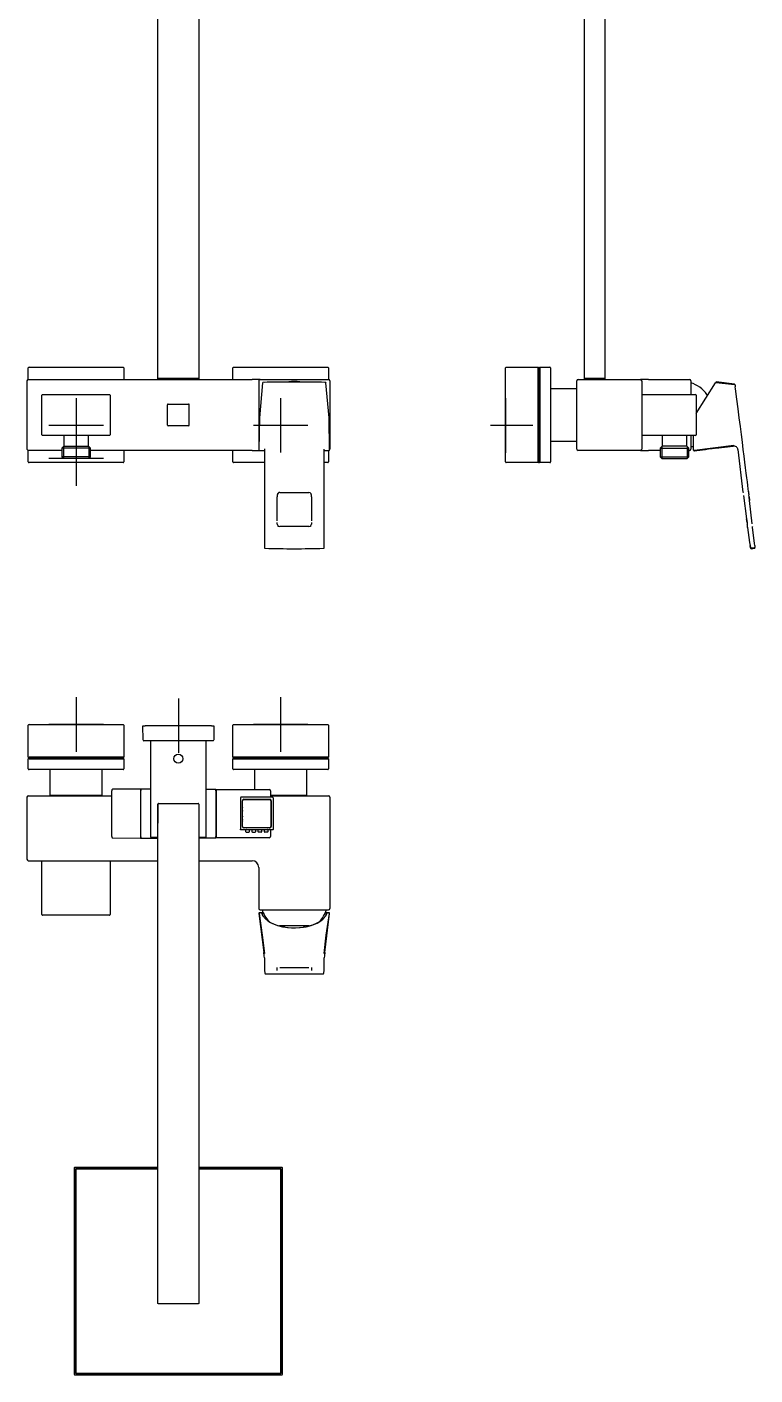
# Model space of a CAD drawing. Header units: millimetres. Extents: x -60 to 7633, y -2614 to 2146.
# Drawn here: x 4062 to 4595, y 169 to 1157 of the extents above; entities that cross this region are included whole.
import ezdxf
from ezdxf.lldxf.tags import DXFTag

# ---------------------------------------------------------------- set-up
doc = ezdxf.new("R2010")
doc.units = ezdxf.units.MM
doc.layers.get('0').update_dxf_attribs({"color": 250})
tags = doc.linetypes.add('CENTER2', pattern=[28.575, 19.05, -3.175, 3.175, -3.175]).pattern_tags.tags
tags[10:11] = [DXFTag(74, 4), DXFTag(75, 0), DXFTag(340, '0'), DXFTag(46, 0.0), DXFTag(50, 0.0), DXFTag(44, 0.0), DXFTag(45, 0.0)]
tags[8:9] = [DXFTag(74, 4), DXFTag(75, 0), DXFTag(340, '0'), DXFTag(46, 0.0), DXFTag(50, 0.0), DXFTag(44, 0.0), DXFTag(45, 0.0)]
tags[6:7] = [DXFTag(74, 4), DXFTag(75, 0), DXFTag(340, '0'), DXFTag(46, 0.0), DXFTag(50, 0.0), DXFTag(44, 0.0), DXFTag(45, 0.0)]
tags[4:5] = [DXFTag(74, 4), DXFTag(75, 0), DXFTag(340, '0'), DXFTag(46, 0.0), DXFTag(50, 0.0), DXFTag(44, 0.0), DXFTag(45, 0.0)]

msp = doc.modelspace()

# ---------------------------------------------------------------- linework, layer by layer
at = {"linetype": 'Continuous'}
for p, q in [((4157.53, 899.45), (4157.53, 1585.95)), ((4187.53, 1585.95), (4187.53, 899.45)), ((4470.23, 899.45), (4470.23, 1585.95)), ((4485.23, 1585.95), (4485.23, 899.45)), ((4062.53, 898.85), (4062.53, 907.35)), ((4063.03, 907.85), (4132.03, 907.85)), ((4132.53, 907.35), (4132.53, 898.85)), ((4212.53, 898.85), (4212.53, 907.35)), ((4213.03, 907.85), (4282.03, 907.85)), ((4282.53, 907.35), (4282.53, 898.85)), ((4412.43, 838.35), (4412.43, 907.35)), ((4412.93, 907.85), (4436.43, 907.85)), ((4436.43, 907.85), (4436.58, 907.7)), ((4436.43, 838.35), (4436.43, 907.35)), ((4436.58, 907.7), (4436.93, 907.35)), ((4436.93, 907.35), (4437.29, 907.7)), ((4436.93, 838.35), (4436.93, 907.35)), ((4437.29, 907.7), (4437.43, 907.85)), ((4437.43, 907.85), (4444.93, 907.85)), ((4437.43, 907.35), (4437.43, 838.35)), ((4445.43, 907.35), (4445.43, 838.35)), ((4061.53, 897.85), (4061.53, 847.85)), ((4062.53, 898.85), (4226.53, 898.85)), ((4157.53, 898.85), (4157.53, 899.45)), ((4157.53, 899.45), (4158.03, 899.45)), ((4158.03, 899.45), (4157.53, 899.45)), ((4158.03, 899.45), (4187.03, 899.45)), ((4187.03, 899.45), (4158.03, 899.45)), ((4187.03, 899.45), (4187.53, 899.45)), ((4187.53, 899.45), (4187.03, 899.45)), ((4187.53, 899.45), (4187.53, 898.85)), ((4232.53, 898.85), (4226.53, 898.85)), ((4231.53, 897.85), (4231.53, 847.85)), ((4234.29, 896.28), (4231.95, 870.64)), ((4232.53, 898.85), (4282.53, 898.85)), ((4283.11, 870.64), (4280.77, 896.28)), ((4283.53, 897.85), (4283.53, 847.85)), ((4464.23, 892.1), (4445.43, 892.1)), ((4464.43, 891.9), (4464.43, 853.8)), ((4464.73, 847.85), (4464.73, 897.85)), ((4465.73, 898.85), (4511.23, 898.85)), ((4470.23, 898.85), (4470.23, 899.45)), ((4470.23, 899.45), (4470.73, 899.45)), ((4470.73, 899.45), (4470.23, 899.45)), ((4470.73, 899.45), (4484.73, 899.45)), ((4484.73, 899.45), (4470.73, 899.45)), ((4484.73, 899.45), (4485.23, 899.45)), ((4485.23, 899.45), (4484.73, 899.45)), ((4485.23, 899.45), (4485.23, 898.85)), ((4517.23, 898.85), (4511.23, 898.85)), ((4512.23, 897.85), (4512.23, 847.85)), ((4517.23, 898.85), (4547.23, 898.85)), ((4548.23, 897.85), (4548.23, 887.85)), ((4552.23, 873.82), (4566.41, 896.5)), ((4566.41, 896.5), (4566.58, 896.77)), ((4580.38, 895.37), (4566.85, 897.03)), ((4566.9, 896.73), (4580.26, 895.09)), ((4580.7, 894.66), (4580.84, 893.47)), ((4581.06, 891.9), (4580.84, 893.47)), ((4072.53, 858.35), (4072.53, 887.35)), ((4073.03, 887.85), (4122.03, 887.85)), ((4122.53, 887.35), (4122.53, 858.35)), ((4164.53, 865.35), (4164.53, 880.35)), ((4165.03, 880.85), (4180.03, 880.85)), ((4180.53, 865.35), (4180.53, 880.35)), ((4464.73, 883.35), (4464.43, 883.35)), ((4512.23, 887.85), (4551.73, 887.85)), ((4552.23, 887.35), (4552.23, 858.35)), ((4560.09, 887.91), (4560.09, 886.38)), ((4231.95, 870.62), (4231.6, 847.32)), ((4283.46, 847.32), (4283.11, 870.71)), ((4098.19, 865.2), (4096.88, 865.2)), ((4097.53, 865.86), (4097.53, 864.55)), ((4180.03, 864.85), (4165.03, 864.85)), ((4248.85, 865.2), (4246.22, 865.2)), ((4247.53, 866.52), (4247.53, 863.89)), ((4412.43, 866.48), (4412.43, 863.88)), ((4464.43, 862.35), (4464.73, 862.35)), ((4122.03, 857.85), (4073.03, 857.85)), ((4088.53, 857.85), (4088.53, 849.85)), ((4106.53, 849.85), (4106.53, 857.85)), ((4445.43, 853.6), (4464.23, 853.6)), ((4551.73, 857.85), (4512.23, 857.85)), ((4527.23, 857.85), (4527.23, 849.85)), ((4545.23, 849.85), (4545.23, 857.85)), ((4548.23, 857.85), (4548.23, 847.85)), ((4550.32, 847.31), (4550.32, 857.85)), ((4579.67, 850.35), (4550.88, 846.82)), ((4087.05, 846.85), (4062.53, 846.85)), ((4062.53, 838.35), (4062.53, 846.85)), ((4088.53, 849.85), (4087.05, 848.37)), ((4108.01, 848.37), (4087.05, 848.37)), ((4087.05, 848.37), (4087.05, 842.15)), ((4108.01, 842.15), (4087.05, 842.15)), ((4087.05, 842.15), (4088.25, 840.95)), ((4088.22, 849.53), (4088.22, 840.98)), ((4106.81, 840.95), (4088.25, 840.95)), ((4088.53, 849.85), (4106.53, 849.85)), ((4108.01, 848.37), (4106.53, 849.85)), ((4106.81, 840.95), (4108.01, 842.15)), ((4106.85, 849.53), (4106.85, 840.98)), ((4108.01, 842.15), (4108.01, 848.37)), ((4226.53, 846.85), (4108.01, 846.85)), ((4132.53, 846.85), (4132.53, 838.35)), ((4212.53, 838.35), (4212.53, 846.85)), ((4226.53, 846.85), (4231.97, 846.85)), ((4231.6, 847.32), (4231.61, 847.32)), ((4232.09, 846.81), (4232.09, 846.82)), ((4282.53, 846.81), (4282.53, 838.35)), ((4283.45, 847.32), (4283.46, 847.32)), ((4511.23, 846.85), (4465.73, 846.85)), ((4511.23, 846.85), (4517.23, 846.85)), ((4525.75, 846.85), (4517.23, 846.85)), ((4527.23, 849.85), (4525.75, 848.37)), ((4525.75, 848.37), (4546.71, 848.37)), ((4525.75, 848.37), (4525.75, 842.15)), ((4525.75, 842.15), (4546.71, 842.15)), ((4525.75, 842.15), (4526.95, 840.95)), ((4526.92, 849.53), (4526.92, 840.98)), ((4526.95, 840.95), (4545.51, 840.95)), ((4545.23, 849.85), (4527.23, 849.85)), ((4546.71, 848.37), (4545.23, 849.85)), ((4545.51, 840.95), (4546.71, 842.15)), ((4545.55, 849.53), (4545.55, 840.98)), ((4546.71, 842.15), (4546.71, 848.37)), ((4547.23, 846.85), (4546.71, 846.85)), ((4550.32, 847.02), (4550.32, 847.31)), ((4550.7, 846.5), (4559.09, 847.53)), ((4566.65, 848.46), (4579.39, 850.03)), ((4582.74, 847.39), (4586.45, 816.31)), ((4132.03, 837.85), (4063.03, 837.85)), ((4235.6, 837.85), (4213.03, 837.85)), ((4282.03, 837.85), (4279.46, 837.85)), ((4436.43, 837.85), (4412.93, 837.85)), ((4436.43, 837.85), (4436.58, 838)), ((4436.58, 838), (4436.93, 838.35)), ((4436.93, 838.35), (4437.29, 838)), ((4437.29, 838), (4437.43, 837.85)), ((4444.93, 837.85), (4437.43, 837.85)), ((4245.01, 814.09), (4245.02, 812.77)), ((4245.02, 811.38), (4245.01, 812.78)), ((4245.02, 795.31), (4245.02, 811.38)), ((4270.05, 812.78), (4270.04, 811.38)), ((4270.04, 811.38), (4270.04, 795.31)), ((4270.05, 812.77), (4270.06, 814.09)), ((4586.91, 813.83), (4589.11, 796.56)), ((4590.91, 812.82), (4590.75, 814.15)), ((4591.24, 810.05), (4590.91, 812.82)), ((4590.91, 812.82), (4591.24, 810.05)), ((4593.26, 793.11), (4591.24, 810.05)), ((4245.01, 792.86), (4245.02, 794)), ((4245.02, 795.14), (4245.02, 795.31)), ((4270.04, 795.31), (4270.04, 795.26)), ((4270.05, 794), (4270.06, 792.86)), ((4589.11, 796.56), (4589.45, 793.94)), ((4589.45, 793.94), (4589.11, 796.56)), ((4589.45, 793.94), (4589.6, 792.8)), ((4589.89, 790.3), (4591.35, 779.32)), ((4594.97, 778.65), (4593.56, 790.61)), ((4591.35, 779.32), (4591.69, 777.16)), ((4591.69, 777.16), (4591.9, 775.47)), ((4591.9, 775.47), (4591.69, 777.16)), ((4594.84, 775.32), (4592.46, 775.03)), ((4592.46, 775.03), (4592.49, 774.75)), ((4592.48, 774.74), (4594.89, 775.04)), ((4595.14, 777), (4594.97, 778.65)), ((4595.14, 777), (4595.28, 775.88)), ((4062.53, 621.78), (4062.53, 645.28)), ((4063.03, 645.78), (4132.03, 645.78)), ((4132.53, 645.28), (4132.53, 621.78)), ((4146.53, 644.98), (4148.13, 644.98)), ((4146.63, 634.48), (4146.53, 644.98)), ((4196.93, 644.98), (4148.13, 644.98)), ((4196.93, 644.98), (4198.53, 644.98)), ((4198.53, 644.98), (4198.44, 634.48)), ((4212.53, 621.78), (4212.53, 645.28)), ((4213.03, 645.78), (4282.03, 645.78)), ((4282.53, 645.28), (4282.53, 621.78)), ((4148.23, 633.98), (4147.13, 633.98)), ((4196.84, 633.98), (4148.23, 633.98)), ((4152.03, 633.98), (4152.03, 563.48)), ((4193.03, 563.48), (4193.03, 633.98)), ((4197.94, 633.98), (4196.84, 633.98)), ((4062.53, 621.78), (4062.68, 621.64)), ((4062.68, 620.93), (4062.53, 620.78)), ((4062.53, 613.28), (4062.53, 620.78)), ((4062.68, 621.64), (4063.03, 621.28)), ((4063.03, 621.28), (4062.68, 620.93)), ((4132.03, 621.78), (4063.03, 621.78)), ((4132.03, 621.28), (4063.03, 621.28)), ((4063.03, 620.78), (4132.03, 620.78)), ((4132.03, 621.28), (4132.39, 621.64)), ((4132.39, 620.93), (4132.03, 621.28)), ((4132.39, 621.64), (4132.53, 621.78)), ((4132.53, 620.78), (4132.39, 620.93)), ((4132.53, 620.78), (4132.53, 613.28)), ((4212.53, 621.78), (4212.68, 621.64)), ((4212.68, 620.93), (4212.53, 620.78)), ((4212.53, 613.28), (4212.53, 620.78)), ((4212.68, 621.64), (4213.03, 621.28)), ((4213.03, 621.28), (4212.68, 620.93)), ((4282.03, 621.78), (4213.03, 621.78)), ((4282.03, 621.28), (4213.03, 621.28)), ((4213.03, 620.78), (4282.03, 620.78)), ((4282.03, 621.28), (4282.39, 621.64)), ((4282.39, 620.93), (4282.03, 621.28)), ((4282.39, 621.64), (4282.53, 621.78)), ((4282.53, 620.78), (4282.39, 620.93)), ((4282.53, 620.78), (4282.53, 613.28)), ((4132.03, 612.78), (4063.03, 612.78)), ((4078.28, 612.78), (4078.28, 593.98)), ((4116.78, 593.98), (4116.78, 612.78)), ((4282.03, 612.78), (4213.03, 612.78)), ((4228.28, 612.78), (4228.28, 598.13)), ((4266.78, 593.98), (4266.78, 612.78)), ((4062.53, 593.48), (4123.8, 593.48)), ((4116.58, 593.78), (4078.48, 593.78)), ((4087.03, 593.78), (4087.03, 593.48)), ((4108.03, 593.48), (4108.03, 593.78)), ((4123.8, 563.66), (4123.8, 597.3)), ((4123.84, 597.99), (4123.84, 597.98)), ((4123.84, 597.99), (4123.84, 597.3)), ((4144.6, 598.48), (4124.3, 598.3)), ((4144.8, 598.28), (4144.8, 597.48)), ((4144.8, 597.48), (4144.8, 563.48)), ((4144.8, 597.38), (4145.03, 597.15)), ((4145.03, 563.48), (4145.03, 597.48)), ((4145.05, 598.29), (4145.05, 597.48)), ((4152.03, 598.44), (4145.24, 598.48)), ((4199.84, 598.15), (4193.03, 598.19)), ((4200.02, 597.15), (4200.02, 597.96)), ((4200.03, 597.15), (4200.03, 563.82)), ((4200.03, 593.48), (4200.33, 593.48)), ((4200.33, 597.93), (4200.33, 597.13)), ((4200.33, 597.13), (4200.33, 563.83)), ((4200.53, 598.13), (4239.03, 598.13)), ((4240.03, 597.13), (4240.03, 592.48)), ((4266.58, 593.78), (4240.03, 593.78)), ((4240.03, 593.48), (4282.53, 593.48)), ((4258.03, 593.48), (4258.03, 593.78)), ((4061.53, 592.48), (4061.53, 546.98)), ((4157.53, 221.49), (4157.53, 587.48)), ((4157.53, 587.48), (4157.53, 573.48)), ((4158.03, 587.98), (4187.03, 587.98)), ((4158.03, 587.98), (4187.03, 587.98)), ((4187.53, 587.48), (4187.53, 221.49)), ((4187.53, 587.48), (4187.53, 573.48)), ((4200.33, 588.93), (4200.03, 588.93)), ((4218.04, 591.98), (4218.04, 568.98)), ((4241.54, 592.48), (4218.54, 592.48)), ((4219.54, 570.98), (4219.54, 589.98)), ((4219.54, 588.48), (4219.63, 588.48)), ((4219.63, 587.48), (4219.54, 587.48)), ((4219.63, 570.98), (4219.63, 589.98)), ((4220.53, 590.88), (4239.53, 590.88)), ((4220.54, 590.98), (4239.54, 590.98)), ((4222.03, 590.88), (4220.64, 590.88)), ((4222.03, 590.88), (4222.03, 590.98)), ((4223.03, 590.98), (4223.03, 590.88)), ((4237.03, 590.88), (4223.03, 590.88)), ((4228.53, 590.98), (4228.53, 590.88)), ((4231.53, 590.88), (4231.53, 590.98)), ((4237.03, 590.88), (4237.03, 590.98)), ((4238.03, 590.98), (4238.03, 590.88)), ((4239.44, 590.88), (4238.03, 590.88)), ((4240.03, 590.85), (4240.03, 590.73)), ((4240.43, 589.98), (4240.43, 570.98)), ((4240.44, 589.9), (4240.43, 589.9)), ((4240.43, 588.48), (4240.54, 588.48)), ((4240.54, 587.48), (4240.43, 587.48)), ((4240.44, 589.88), (4240.44, 588.48)), ((4240.44, 587.48), (4240.44, 571.08)), ((4240.54, 589.98), (4240.54, 570.98)), ((4242.04, 591.98), (4242.04, 568.98)), ((4283.53, 592.48), (4283.53, 510.98)), ((4200.03, 582.48), (4200.33, 582.48)), ((4200.03, 578.48), (4200.33, 578.48)), ((4123.8, 563.66), (4123.84, 563.66)), ((4123.84, 563.67), (4123.84, 562.98)), ((4145.03, 563.81), (4144.8, 563.58)), ((4144.8, 563.48), (4144.8, 562.68)), ((4145.05, 563.48), (4145.05, 562.67)), ((4200.02, 563.01), (4200.02, 563.82)), ((4200.03, 572.03), (4200.33, 572.03)), ((4200.33, 563.83), (4200.33, 563.03)), ((4241.54, 568.48), (4218.54, 568.48)), ((4239.53, 570.08), (4220.53, 570.08)), ((4239.54, 569.98), (4220.54, 569.98)), ((4220.64, 570.08), (4220.85, 570.08)), ((4220.85, 569.98), (4220.85, 570.08)), ((4221.23, 569.98), (4221.23, 570.08)), ((4221.73, 568.48), (4221.73, 567.48)), ((4221.85, 570.08), (4221.85, 569.98)), ((4222.23, 566.98), (4224.23, 566.98)), ((4224.73, 567.48), (4224.73, 568.48)), ((4226.28, 568.48), (4226.28, 567.48)), ((4226.78, 566.98), (4228.78, 566.98)), ((4229.28, 567.48), (4229.28, 568.48)), ((4230.78, 568.48), (4230.78, 567.48)), ((4233.28, 566.98), (4231.28, 566.98)), ((4233.78, 567.48), (4233.78, 568.48)), ((4235.33, 568.48), (4235.33, 567.48)), ((4237.83, 566.98), (4235.83, 566.98)), ((4238.22, 569.98), (4238.22, 570.08)), ((4238.33, 567.48), (4238.33, 568.48)), ((4238.83, 569.98), (4238.83, 570.08)), ((4239.22, 570.08), (4239.44, 570.08)), ((4239.22, 570.08), (4239.22, 569.98)), ((4240.03, 570.23), (4240.03, 570.12)), ((4240.03, 568.48), (4240.03, 563.83)), ((4123.84, 562.98), (4123.84, 562.98)), ((4124.3, 562.66), (4144.6, 562.48)), ((4145.24, 562.48), (4157.53, 562.56)), ((4157.53, 562.98), (4152.53, 562.98)), ((4192.53, 562.98), (4187.53, 562.98)), ((4187.53, 562.74), (4199.84, 562.82)), ((4239.03, 562.83), (4200.53, 562.83)), ((4062.53, 545.98), (4157.53, 545.98)), ((4072.53, 506.48), (4072.53, 545.98)), ((4122.53, 545.98), (4122.53, 506.48)), ((4187.53, 545.98), (4226.53, 545.98)), ((4231.53, 540.98), (4231.53, 510.98)), ((4122.03, 505.98), (4073.03, 505.98)), ((4231.61, 507.34), (4235.17, 478.55)), ((4234.29, 491.32), (4231.96, 507.34)), ((4232.1, 507.9), (4232.45, 507.9)), ((4232.45, 507.9), (4233.21, 507.9)), ((4232.53, 509.98), (4282.53, 509.98)), ((4233.21, 507.9), (4233.59, 507.9)), ((4233.59, 507.9), (4234.7, 507.9)), ((4233.89, 507.63), (4234.03, 506.95)), ((4279.89, 478.55), (4283.45, 507.34)), ((4280.37, 507.9), (4281.47, 507.9)), ((4283.11, 507.34), (4280.77, 491.32)), ((4281.02, 506.92), (4281.18, 507.63)), ((4281.47, 507.9), (4281.86, 507.9)), ((4281.86, 507.9), (4282.61, 507.9)), ((4282.61, 507.9), (4282.96, 507.9)), ((4282.61, 507.9), (4282.62, 507.9)), ((4268.47, 498.13), (4246.6, 498.13)), ((4250.21, 498.13), (4250.2, 497.36)), ((4250.24, 497.35), (4250.26, 498.13)), ((4264.81, 498.13), (4264.83, 497.35)), ((4264.87, 497.36), (4264.86, 498.13)), ((4235.9, 477.96), (4234.29, 491.32)), ((4280.77, 491.32), (4279.17, 477.96)), ((4235.6, 465.76), (4235.9, 463.38)), ((4247, 467.74), (4268.07, 467.74)), ((4279.17, 463.38), (4279.46, 465.76)), ((4096.33, 169.09), (4096.33, 320.89)), ((4096.63, 321.19), (4157.53, 321.19)), ((4097.33, 169.99), (4097.33, 319.99)), ((4097.53, 320.19), (4157.53, 320.19)), ((4097.53, 170.19), (4097.53, 319.79)), ((4097.73, 319.99), (4157.53, 319.99)), ((4187.53, 321.19), (4248.43, 321.19)), ((4187.53, 320.19), (4247.53, 320.19)), ((4187.53, 319.99), (4247.33, 319.99)), ((4247.53, 319.79), (4247.53, 170.19)), ((4247.73, 319.99), (4247.73, 169.99)), ((4248.73, 320.89), (4248.73, 169.09)), ((4187.03, 220.99), (4158.03, 220.99)), ((4248.43, 168.79), (4096.63, 168.79)), ((4247.53, 169.79), (4097.53, 169.79)), ((4247.33, 169.99), (4097.73, 169.99))]:
    msp.add_line(p, q, dxfattribs=at)
at = {"linetype": 'CENTER2'}
for p, q in [((4097.53, 885.2), (4097.53, 845.2)), ((4247.53, 885.2), (4247.53, 845.2)), ((4412.43, 885.18), (4412.43, 845.18)), ((4117.53, 865.2), (4077.53, 865.2)), ((4097.53, 860.95), (4097.53, 820.95)), ((4267.53, 865.2), (4227.53, 865.2)), ((4432.43, 865.18), (4401.47, 865.18)), ((4117.53, 840.95), (4077.53, 840.95)), ((4097.53, 665.78), (4097.53, 625.78)), ((4172.53, 664.98), (4172.53, 624.98)), ((4247.53, 665.78), (4247.53, 625.78)), ((4117.53, 645.78), (4077.53, 645.78)), ((4192.53, 644.98), (4152.53, 644.98)), ((4267.53, 645.78), (4227.53, 645.78))]:
    msp.add_line(p, q, dxfattribs=at)
at = {"linetype": 'Continuous'}
for radius in [3.35, 3.25]:
    msp.add_circle((4172.53, 620.78), radius, dxfattribs=at)
for centre, radius, start, end in [((4063.03, 907.35), 0.5, 90, 180), ((4132.03, 907.35), 0.5, 0, 90), ((4213.03, 907.35), 0.5, 90, 180), ((4282.03, 907.35), 0.5, 0, 90), ((4412.93, 907.35), 0.5, 90, 180), ((4436.93, 907.35), 0.5, 135, 180), ((4436.93, 907.35), 0.5, 0, 45), ((4444.93, 907.35), 0.5, 0, 90), ((4062.53, 897.85), 1, 90, 180), ((4232.53, 897.85), 1, 90, 180), ((4234.8, 896.23), 0.505, 92.42989, 178.14318), ((4257.53, -63.7), 960.7, 88.64276, 91.35726), ((4257.53, -66.55), 963.55, 88.69049, 91.30877), ((4257.53, 872.85), 24.54, 80.37387, 99.61139), ((4280.27, 896.23), 0.505, 1.85628, 87.56869), ((4282.53, 897.85), 1, 0, 90), ((4464.23, 891.9), 0.2, 0, 90), ((4465.73, 897.85), 1, 90, 180), ((4511.23, 897.85), 1, 0, 90), ((4547.23, 897.85), 1, 0, 90), ((4540.13, 872.85), 25, 37.05879, 71.095), ((4567, 896.51), 0.5, 83.02961, 147.97024), ((4580.17, 894.89), 0.501, 7.63479, 82.93424), ((4565.07, 892.88), 15.72, 6.48253, 7.57524), ((4073.03, 887.35), 0.5, 90, 180), ((4122.03, 887.35), 0.5, 0, 90), ((4165.03, 880.35), 0.5, 90, 180), ((4180.03, 880.35), 0.5, 0, 90), ((4551.73, 887.35), 0.5, 0, 90), ((4165.03, 865.35), 0.5, 180, 270), ((4180.03, 865.35), 0.5, 270, 0), ((4073.03, 858.35), 0.5, 180, 270), ((4122.03, 858.35), 0.5, 270, 0), ((4464.23, 853.8), 0.2, 270, 0), ((4551.73, 858.35), 0.5, 270, 0), ((4062.53, 847.85), 1, 180, 270), ((4232.53, 847.85), 1, 180, 201.94781), ((4232.11, 847.32), 0.505, 180.18266, 267.67548), ((4257.53, 1959.37), 1112.84, 268.69017, 268.87074), ((4257.53, 1959.37), 1112.84, 271.12926, 271.30983), ((4282.96, 847.31), 0.5, 271.31063, 319.76208), ((4282.95, 847.32), 0.505, 319.87511, 359.81196), ((4282.53, 847.85), 1, 337.21472, 0), ((4465.73, 847.85), 1, 180, 270), ((4511.23, 847.85), 1, 270, 0), ((4547.23, 847.85), 1, 270, 0), ((4540.13, 872.85), 25, 288.905, 294.03068), ((4550.82, 847.02), 0.5, 179.51679, 276.96793), ((4579.76, 847.05), 3, 6.51848, 96.96851), ((4063.03, 838.35), 0.5, 180, 270), ((4132.03, 838.35), 0.5, 270, 0), ((4213.03, 838.35), 0.5, 180, 270), ((4282.03, 838.35), 0.5, 270, 0), ((4412.93, 838.35), 0.5, 180, 270), ((4436.93, 838.35), 0.5, 180, 225), ((4436.93, 838.35), 0.5, 315, 0), ((4444.93, 838.35), 0.5, 270, 0), ((4247, 814.1), 1.99, 89.85935, 180.28355), ((4105.01, 811.38), 140.01, 0.00092, 0.5683), ((4246.84, 813.9), 1.98, 89.69008, 143.89815), ((4257.55, 15010.39), 14194.51, 269.999937, 270.043051), ((4268.22, 813.9), 1.98, 36.09958, 90.30894), ((4268.06, 814.1), 1.99, 359.71412, 35.71638), ((4586.94, 816.38), 0.5, 187.15179, 230.61277), ((4636.6, 820.31), 46.27, 184.53642, 187.65399), ((4590.05, 816.6), 0.5, 334.73659, 6.81836), ((4247, 792.85), 1.99, 179.69213, 216.86659), ((4246.86, 793.04), 1.99, 216.68856, 270.22466), ((4268.21, 793.04), 1.99, 269.77544, 323.30598), ((4268.07, 792.85), 1.99, 323.12013, 0.31695), ((4532.25, 784.7), 57.92, 5.54319, 8.03598), ((4593.11, 790.55), 0.5, 6.56903, 50.27046), ((4590.33, 790.36), 0.5, 158.7545, 187.72882), ((4236.1, 775.53), 0.5, 180.00697, 268.47445), ((4257.53, 1583), 808.25, 268.47947, 271.52052), ((4278.97, 775.53), 0.5, 271.52593, 359.99303), ((4600.27, 776.26), 8.41, 185.42979, 187.44217), ((4592.43, 775.24), 0.502, 188.30084, 276.753), ((4594.82, 775.54), 0.501, 277.06945, 6.35831), ((4580.16, 773.79), 15.26, 6.78418, 7.87696), ((4063.03, 645.28), 0.5, 90, 180), ((4132.03, 645.28), 0.5, 0, 90), ((4213.03, 645.28), 0.5, 90, 180), ((4282.03, 645.28), 0.5, 0, 90), ((4147.13, 634.48), 0.5, 180.5, 270), ((4197.94, 634.48), 0.5, 270, 359.5), ((4063.03, 613.28), 0.5, 180, 270), ((4063.03, 621.28), 0.5, 90, 135), ((4063.03, 621.28), 0.5, 225, 270), ((4132.03, 621.28), 0.5, 45, 90), ((4132.03, 621.28), 0.5, 270, 315), ((4132.03, 613.28), 0.5, 270, 0), ((4213.03, 613.28), 0.5, 180, 270), ((4213.03, 621.28), 0.5, 90, 135), ((4213.03, 621.28), 0.5, 225, 270), ((4282.03, 621.28), 0.5, 45, 90), ((4282.03, 621.28), 0.5, 270, 315), ((4282.03, 613.28), 0.5, 270, 0), ((4062.53, 592.48), 1, 90, 180), ((4078.48, 593.98), 0.2, 180, 270), ((4116.58, 593.98), 0.2, 270, 0), ((4145.24, 598.26), 0.203, 89.20022, 134.25678), ((3928.49, 597.98), 216.74, 0.12733, 0.13217), ((4199.83, 597.93), 0.203, 45.33105, 89.9668), ((4200.33, 592.93), 0.3, 90, 179.99998), ((4200.53, 597.93), 0.2, 90, 180), ((4239.03, 597.13), 1, 0, 90), ((4266.58, 593.98), 0.2, 270, 0), ((4282.53, 592.48), 1, 0, 90), ((4158.03, 587.48), 0.5, 90, 180), ((4158.03, 587.48), 0.5, 90, 180), ((4187.03, 587.48), 0.5, 0, 90), ((4187.03, 587.48), 0.5, 0, 90), ((4204.57, 590.82), 4.54, 174.52772, 180.01611), ((4200.33, 590.78), 0.3, 180, 270), ((4220.54, 589.98), 1, 90, 180), ((4230.03, 580.48), 11.8, 151.76619, 152.81097), ((4230.03, 580.48), 11.3, 156.92722, 158.25819), ((4220.53, 589.98), 0.9, 90, 180), ((4230.03, 580.48), 11.8, 117.14804, 118.19364), ((4230.03, 580.48), 11.3, 111.689, 113.02211), ((4230.03, 580.48), 10.65, 99.62763, 102.43902), ((4230.03, 580.48), 10.65, 77.56098, 80.37237), ((4230.03, 580.48), 11.3, 66.97789, 68.311), ((4230.03, 580.48), 11.8, 61.80636, 62.85196), ((4239.53, 589.98), 0.9, 0, 90), ((4239.54, 589.98), 1, 0, 90), ((4239.44, 589.88), 1, 1.17482, 5.02506), ((4239.44, 589.88), 1, 0, 1.17482), ((4230.03, 580.48), 11.8, 27.10799, 28.15411), ((4230.03, 580.48), 11.3, 21.63734, 22.97223), ((4230.03, 580.48), 10.65, 167.46365, 170.24918), ((4230.03, 580.48), 10.65, 189.75082, 192.53635), ((4230.03, 580.48), 11.3, 201.74181, 203.07278), ((4230.03, 580.48), 11.8, 207.18903, 208.23381), ((4230.03, 580.48), 10.65, 9.50588, 12.34265), ((4230.03, 580.48), 10.65, 347.65735, 350.49412), ((4230.03, 580.48), 11.3, 337.02777, 338.36266), ((4230.03, 580.48), 11.8, 331.84589, 332.89201), ((4152.53, 563.48), 0.5, 180, 270), ((4192.53, 563.48), 0.5, 270, 0), ((4200.33, 570.18), 0.3, 90, 180.00058), ((4204.58, 570.15), 4.54, 180.03721, 185.51894), ((4200.33, 568.03), 0.3, 180.00002, 270), ((4220.54, 570.98), 1, 180, 270), ((4220.53, 570.98), 0.9, 180, 270), ((4222.23, 567.48), 0.5, 180, 270), ((4222.53, 570.48), 0.5, 233.13704, 268.80443), ((4224.23, 567.48), 0.5, 270, 0), ((4226.78, 567.48), 0.5, 180, 270), ((4228.78, 567.48), 0.5, 270, 0), ((4231.28, 567.48), 0.5, 180, 270), ((4233.28, 567.48), 0.5, 270, 0), ((4235.83, 567.48), 0.5, 180, 270), ((4237.53, 570.48), 0.5, 271.19557, 306.86296), ((4237.83, 567.48), 0.5, 270, 0), ((4239.03, 563.83), 1, 270, 0), ((4239.53, 570.98), 0.9, 270, 0), ((4239.54, 570.98), 1, 270, 0), ((4145.24, 562.71), 0.203, 225.75337, 270.79976), ((4199.83, 563.04), 0.203, 270.03319, 314.67907), ((3983.32, 563.32), 216.52, 359.86769, 359.87254), ((4200.53, 563.03), 0.2, 180, 270), ((4062.53, 546.98), 1, 180, 270), ((4226.53, 540.98), 5, 0, 90), ((4073.03, 506.48), 0.5, 180, 270), ((4122.03, 506.48), 0.5, 270, 0), ((4232.53, 510.98), 1, 180, 270), ((4232.45, 507.4), 0.501, 91.15242, 186.83243), ((4232.45, 507.37), 0.491, 89.80653, 182.77154), ((4233.59, 507.6), 0.3, 10.1132, 90), ((4257.53, 518.08), 25, 198.905, 222.20329), ((4257.53, 518.08), 25, 317.79671, 341.095), ((4280.46, 466.07), 41.58, 88.96497, 90.3829), ((4281.47, 507.6), 0.3, 90, 170.04607), ((4282.53, 510.98), 1, 270, 0), ((4283.24, 507.92), 0.631, 181.22571, 185.38158), ((4282.61, 507.4), 0.501, 353.17237, 88.46293), ((4236.1, 465.82), 0.5, 180.05633, 187.05195), ((4242.32, 467.64), 2.71, 355.91773, 359.99944), ((4272.75, 467.64), 2.71, 180.00394, 184.07784), ((4278.97, 465.82), 0.5, 352.94805, 359.94367), ((4236.39, 463.44), 0.5, 187.05195, 269.78648), ((4257.53, 6493.95), 6031.04, 269.799175, 270.200824), ((4278.67, 463.44), 0.5, 270.21357, 352.94805), ((4096.63, 320.89), 0.3, 90, 180), ((4097.73, 319.79), 0.2, 90, 180), ((4247.33, 319.79), 0.2, 0, 90), ((4248.43, 320.89), 0.3, 0, 90), ((4096.63, 169.09), 0.3, 180, 270), ((4097.73, 170.19), 0.2, 180, 270), ((4247.33, 170.19), 0.2, 270, 0), ((4248.43, 169.09), 0.3, 270, 0)]:
    msp.add_arc(centre, radius, start, end, dxfattribs=at)
for centre, major_axis, ratio, start_param, end_param in [((4234.79, 896.24), (0.498, -0.045), 0.528344, 3.141593, 3.284549), ((4234.79, 896.24), (0.012, -0.5), 0.014763, 2.929192, 3.266691), ((4280.27, 896.24), (-0.012, -0.5), 0.014767, 3.016493, 3.353993), ((4280.27, 896.24), (-0.498, -0.045), 0.528344, 2.998636, 3.141593), ((4550.82, 847.31), (0.5, 0), 0.999738, 3.141593, 4.837265), ((4200.33, 591.15), (-0.3, 0), 0.857143, 5.909421, 6.283185), ((4200.33, 569.81), (-0.3, 0), 0.857143, 0, 0.377202), ((4232.1, 507.4), (0, -0.5), 0.999888, 3.141593, 4.833647), ((4232.47, 507.6), (-0.028, 0.3), 0.003842, 5.724366, 6.283035), ((4257.53, 509.65), (-24.33, 0), 0.529919, 0.150121, 2.991472), ((4233.59, 507.6), (-0.295, -0.053), 0.77862, 3.032408, 3.141593), ((4233.77, 506.8), (-0.289, -0.08), 0.75542, 3.152045, 3.361607), ((4281.86, 507.6), (0, 0.3), 1, 0, 1.170344), ((4282.96, 507.4), (0, 0.5), 1, 4.591117, 6.283185), ((4257.53, 509.81), (24.6, 0), 0.529919, 3.805511, 5.693091), ((4235.17, 478.11), (-0.43, 3.49), 0.014786, 3.261876, 4.835416), ((10319.95, -48712.07), (-6039.69, 49558.37), 0.014849, 0.120749, 0.122207), ((4279.89, 478.12), (-0.43, -3.49), 0.014786, 4.590765, 6.16268), ((-1817.67, -48815.41), (6052.47, 49661.71), 0.014834, -0.12208, -0.120623), ((4236.1, 465.82), (0.5, 0), 0.992426, 3.141593, 3.26279), ((4765.85, 10465.81), (-527.77, -10070.31), 0.002622, 0.118059, 0.119749), ((3748.55, 10478.39), (528.43, -10082.89), 0.00262, -0.119675, -0.117985), ((4278.97, 465.82), (-0.5, 0), 0.992426, 3.020395, 3.141586), ((4278.67, 463.44), (0, 0.496), 1, 3.142035, 3.14532), ((4097.53, 319.99), (0.141, -0.141), 0.999695, 2.356347, 3.926839), ((4247.53, 319.99), (-0.141, -0.141), 0.999695, 2.356347, 3.926839), ((4097.53, 169.99), (0.141, 0.141), 0.999695, 2.356347, 3.926839), ((4247.53, 169.99), (-0.141, 0.141), 0.999695, 2.356347, 3.926839)]:
    msp.add_ellipse(centre, major_axis=major_axis, ratio=ratio, start_param=start_param, end_param=end_param, dxfattribs=at)
for points, degree in [([(4590.5, 816.66), (4589.45, 826.32), (4586.31, 851.4), (4581.06, 891.9)], 3), ([(4235.6, 848.05), (4235.6, 847.96), (4235.6, 847.87), (4235.6, 847.78)], 3), ([(4235.6, 847.78), (4235.6, 823.88), (4235.6, 799.79), (4235.6, 775.52)], 3), ([(4279.46, 775.52), (4279.46, 799.42), (4279.47, 823.5), (4279.46, 847.78)], 3), ([(4246.85, 815.91), (4253.29, 815.91), (4256.8, 815.91), (4257.36, 815.91)], 3), ([(4270.05, 812.77), (4270.04, 812.77), (4270.05, 812.77), (4270.05, 812.78)], 3), ([(4268.2, 791.02), (4261.76, 791.02), (4254.65, 791.02), (4246.86, 791.02)], 3), ([(4270.05, 794), (4270.04, 794), (4270.05, 793.99), (4270.05, 793.99)], 3), ([(4145.16, 598.4), (4145.11, 598.42), (4145.07, 598.41), (4145.05, 598.36)], 3), ([(4145.09, 598.27), (4145.09, 598.27), (4145.09, 598.27), (4145.09, 598.27)], 3), ([(4200.02, 598.02), (4200, 598.08), (4199.96, 598.09), (4199.91, 598.06)], 3), ([(4199.98, 597.93), (4199.98, 597.94), (4199.98, 597.94), (4199.99, 597.94)], 3), ([(4200.02, 597.96), (4200.03, 597.96), (4200.03, 597.95), (4200.03, 597.93)], 3), ([(4218.18, 592.34), (4218.13, 592.28), (4218.09, 592.22), (4218.06, 592.14), (4218.04, 592.07), (4218.04, 591.98)], 5), ([(4218.54, 592.48), (4218.46, 592.48), (4218.38, 592.47), (4218.3, 592.43), (4218.24, 592.39), (4218.18, 592.34)], 5), ([(4241.89, 592.34), (4241.84, 592.39), (4241.77, 592.43), (4241.7, 592.47), (4241.62, 592.48), (4241.54, 592.48)], 5), ([(4241.89, 592.34), (4241.98, 592.24), (4242.04, 592.11), (4242.04, 591.98)], 3), ([(4218.18, 568.63), (4218.09, 568.72), (4218.04, 568.85), (4218.04, 568.98)], 3), ([(4218.54, 568.48), (4218.41, 568.48), (4218.28, 568.54), (4218.18, 568.63)], 3), ([(4241.89, 568.63), (4241.8, 568.54), (4241.67, 568.48), (4241.54, 568.48)], 3), ([(4242.04, 568.98), (4242.04, 568.85), (4241.98, 568.72), (4241.89, 568.63)], 3), ([(4145.06, 562.68), (4145.04, 562.67), (4145.03, 562.68), (4145.03, 562.7)], 3), ([(4145.05, 562.61), (4145.07, 562.56), (4145.11, 562.54), (4145.16, 562.57)], 3), ([(4145.09, 562.7), (4145.09, 562.7), (4145.09, 562.69), (4145.09, 562.69)], 3), ([(4199.91, 562.9), (4199.96, 562.88), (4200, 562.89), (4200.02, 562.94)], 3), ([(4199.99, 563.02), (4199.98, 563.03), (4199.98, 563.03), (4199.98, 563.03)], 3), ([(4232.44, 507.9), (4232.45, 507.9), (4232.45, 507.89), (4232.45, 507.86)], 3), ([(4234.58, 505.4), (4234.38, 505.89), (4234.21, 506.41), (4234.04, 506.92)], 3), ([(4280.63, 505.69), (4280.76, 506.04), (4280.88, 506.41), (4280.99, 506.78)], 3), ([(4282.61, 507.86), (4282.62, 507.89), (4282.62, 507.9), (4282.62, 507.9)], 3)]:
    msp.add_open_spline(points, degree=degree, dxfattribs=at)
for points, knots in [([(4566.65, 848.46), (4566.65, 848.46), (4566.43, 848.43), (4565.56, 848.34), (4564.33, 848.17), (4562.87, 848), (4561.41, 847.83), (4560.18, 847.67), (4559.32, 847.57), (4559.09, 847.53), (4559.09, 847.53), (4559.09, 847.53)], [0, 0, 0, 0, 0.0590123, 0.1248132, 0.1766569, 0.2500348, 0.3234402, 0.3747664, 0.4406612, 0.4995795, 0.4999389, 0.4999389, 0.4999389, 0.4999389]), ([(4123.84, 597.99), (4123.86, 598.05), (4123.9, 598.11), (4124.04, 598.25), (4124.17, 598.3), (4124.3, 598.3)], [0.2395944, 0.2395944, 0.2395944, 0.2395944, 0.5, 0.5, 1, 1, 1, 1]), ([(4144.8, 562.68), (4144.8, 562.63), (4144.78, 562.58), (4144.71, 562.51), (4144.66, 562.48), (4144.6, 562.48)], [0, 0, 0, 0, 0.5, 0.5, 1, 1, 1, 1]), ([(4234.91, 507.65), (4234.91, 507.65), (4234.86, 507.65), (4234.77, 507.65), (4234.65, 507.65), (4234.52, 507.65), (4234.41, 507.65), (4234.3, 507.65), (4234.19, 507.65), (4234.09, 507.65), (4234.01, 507.65), (4233.93, 507.65), (4233.88, 507.65), (4233.85, 507.65), (4233.85, 507.65)], [0.2265868, 0.2265868, 0.2265868, 0.2265868, 0.2279138, 0.2733308, 0.31871, 0.364059, 0.4093853, 0.4546964, 0.5, 0.5453036, 0.5906147, 0.635941, 0.68129, 0.6845875, 0.6845875, 0.6845875, 0.6845875]), ([(4281.02, 506.9), (4280.93, 506.6), (4280.79, 506.15), (4280.63, 505.73), (4280.57, 505.59)], [0, 0, 0, 0, 0.0206709, 0.03135992, 0.03135992, 0.03135992, 0.03135992]), ([(4282.61, 507.86), (4282.64, 507.86), (4282.69, 507.85), (4282.75, 507.83), (4282.82, 507.81), (4282.88, 507.78), (4282.93, 507.74), (4283, 507.68), (4283.06, 507.59), (4283.11, 507.47), (4283.11, 507.39), (4283.11, 507.34)], [0, 0, 0, 0, 0.086006, 0.170142, 0.25313, 0.335483, 0.417537, 0.499509, 0.663485, 0.82921, 1, 1, 1, 1]), ([(4244.87, 465.43), (4244.87, 465.43), (4244.87, 465.41), (4244.88, 465.4), (4244.9, 465.39), (4244.9, 465.38)], [0, 0, 0, 0, 0.0462213, 0.092361, 0.1256297, 0.1256297, 0.1256297, 0.1256297]), ([(4270.16, 465.38), (4270.17, 465.39), (4270.18, 465.4), (4270.19, 465.41), (4270.2, 465.43), (4270.2, 465.43)], [0.8744436, 0.8744436, 0.8744436, 0.8744436, 0.9076404, 0.9537794, 1, 1, 1, 1])]:
    msp.add_open_spline(points, degree=3, knots=knots, dxfattribs=at)
for points, weights, degree in [([(4144.8, 598.28), (4144.8, 598.4), (4144.72, 598.48), (4144.6, 598.48)], [1.17454247726, 0.942397277685, 0.941820610302, 1.17281247511], 3), ([(4200.03, 597.95), (4200.03, 598.06), (4199.95, 598.15), (4199.84, 598.15)], [1.16998523429, 0.943299927986, 0.943338261718, 1.17010023549], 3), ([(4123.8, 563.16), (4123.8, 562.87), (4124.01, 562.66), (4124.3, 562.66)], [1.16945236299, 0.943511839319, 0.943515879075, 1.16946448226], 3), ([(4145.03, 562.68), (4145.03, 562.57), (4145.12, 562.48), (4145.24, 562.48)], [1.17356586449, 0.942518303469, 0.94214531494, 1.1724468989], 3), ([(4158.03, 220.99), (4157.53, 220.99), (4157.53, 221.49)], [1, 0.707106781187, 1], 2), ([(4187.53, 221.49), (4187.53, 220.99), (4187.03, 220.99)], [1, 0.707106781187, 1], 2)]:
    msp.add_rational_spline(points, weights, degree=degree, dxfattribs=at)

doc.saveas('drawing.dxf')
